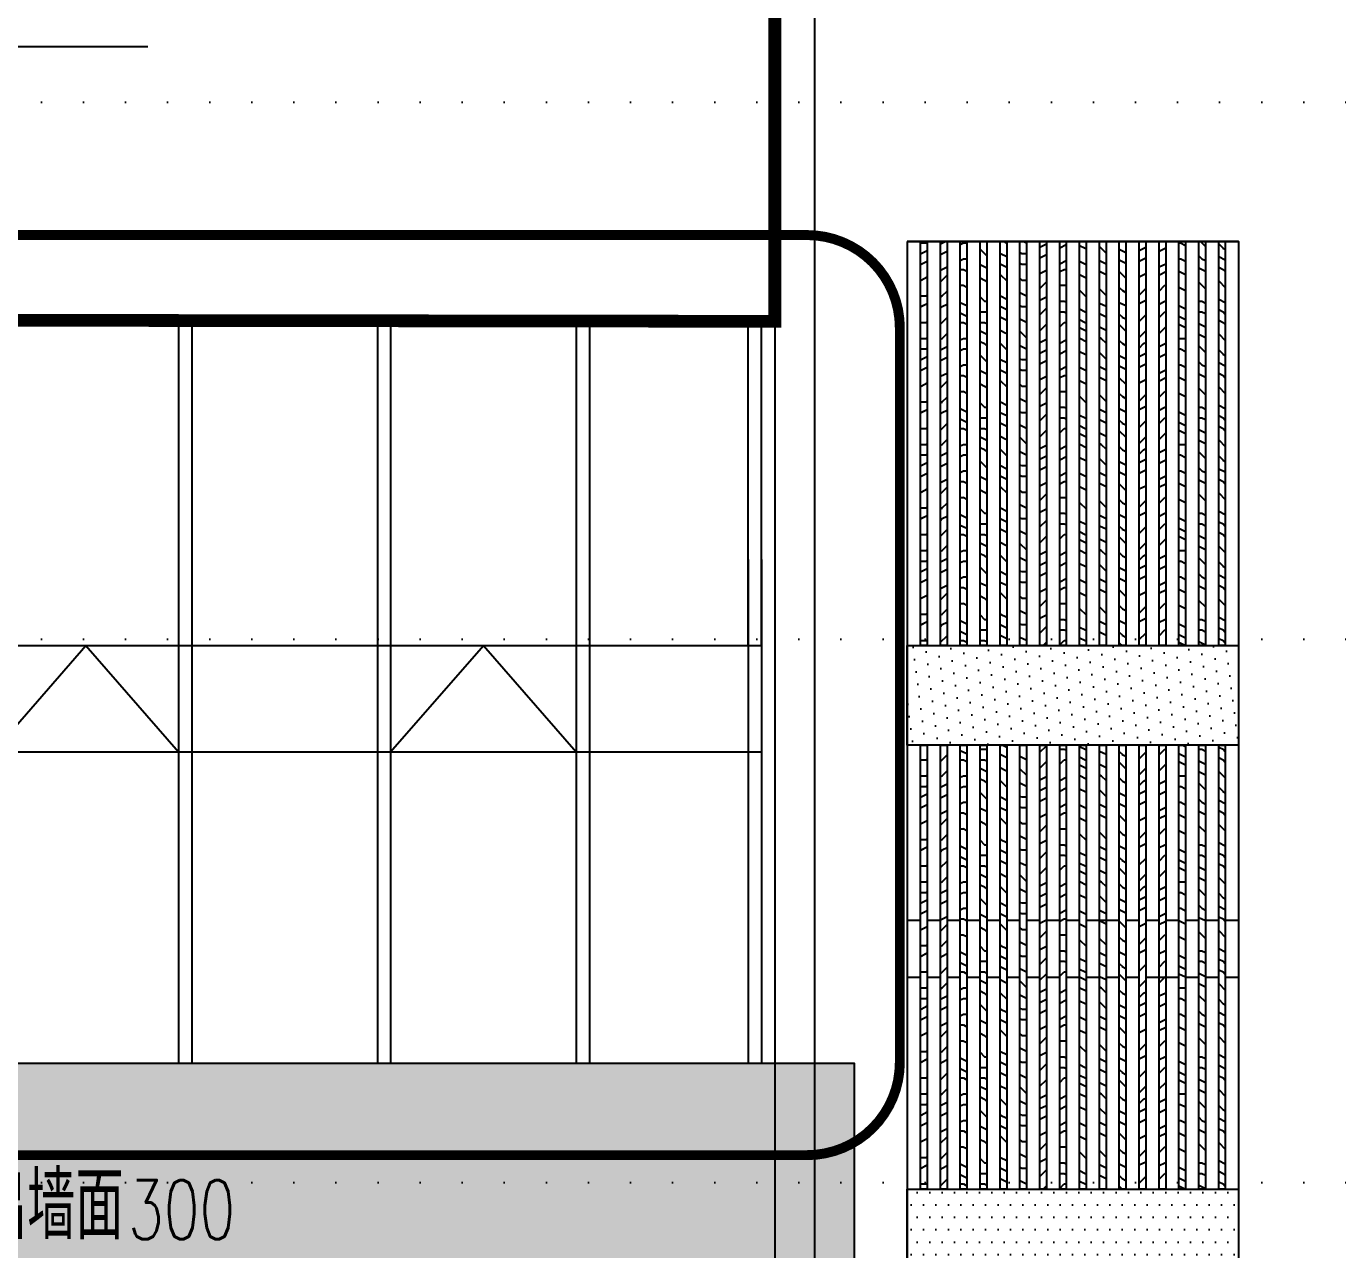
# Model space of a CAD drawing. Header units: millimetres. Extents: x -1048436 to -185795, y -983427 to 400387.
# Drawn here: x -698765 to -688867, y -733501 to -724270 of the extents above; entities that cross this region are included whole.
import ezdxf

# ---------------------------------------------------------------- set-up
doc = ezdxf.new("R2010")
doc.units = ezdxf.units.MM
doc.header["$LTSCALE"] = 500
for name, pattern in [('A-FP_05$0$pln_L5$0$Col_L4$0$PHANTOM', [63.50000000000001, 31.75, -6.35, 6.35, -6.35, 6.35, -6.35]), ('DASH', [0.35, 0.25, -0.1]), ('DOT', [6.35, 0, -6.35])]:
    doc.linetypes.add(name, pattern=pattern)
for name, color, linetype in [('建-填充', 9, 'Continuous'), ('建-文字', 4, 'Continuous'), ('建-窗', 135, 'Continuous'), ('建-符号-引出', 150, 'Continuous'), ('建-符号-箭头', 13, 'Continuous'), ('楼层虚线', 1, 'Continuous')]:
    doc.layers.add(name, color=color, linetype=linetype)
doc.layers.add('建-非打-01', color=6, linetype='Continuous', plot=False)
doc.styles.add('_TCH_DIM', font='SIMPLEX', dxfattribs={"bigfont": 'GBCBIG'})

msp = doc.modelspace()

# ---------------------------------------------------------------- hatches: boundary and pattern name
at = {"layer": '建-填充', "linetype": 'A-FP_05$0$pln_L5$0$Col_L4$0$PHANTOM'}
h = msp.add_hatch(dxfattribs=at)
h.set_pattern_fill('木纹01', color=256, scale=200, angle=4.739598975223304e-09)
h.set_pattern_definition([(4.739587843281919e-09, (28787.28199243295, -142305.0200605905), (799.9999999338228, 800.0000000661774), [40, -760]), (4.739587843281919e-09, (28227.28199242637, -142225.0200606366), (799.9999999338228, 800.0000000661774), [80, -720]), (4.739587843281919e-09, (28747.281992423, -142185.0200605937), (799.9999999338228, 800.0000000661774), [40, -760]), (4.739587843281919e-09, (28267.28199241642, -142105.0200606331), (799.9999999338228, 800.0000000661774), [40, -760]), (4.739587843281919e-09, (28747.2819924131, -142065.0200605935), (799.9999999338228, 800.0000000661774), [40, -760]), (4.739587843281919e-09, (28307.28199240984, -142025.02006063), (799.9999999338228, 800.0000000661774), [40, -760]), (4.739587843281919e-09, (28747.28199240647, -141985.0200605935), (799.9999999338228, 800.0000000661774), [40, -760]), (4.739587843281919e-09, (28307.28199239983, -141905.02006063), (799.9999999338228, 800.0000000661774), [40, -440.0000000000001, 40, -280]), (4.739587843281919e-09, (28307.28199239325, -141825.0200606298), (799.9999999338228, 800.0000000661774), [80, -400, 40, -280]), (4.739587843281919e-09, (28267.2819923833, -141705.0200606333), (799.9999999338228, 800.0000000661774), [40, -120, 40, -320, 40, -240]), (4.739587843281919e-09, (28227.28199237667, -141625.0200606366), (799.9999999338228, 800.0000000661774), [40, -160, 80, -520]), (4.739587843281919e-09, (28747.28199237341, -141585.0200605937), (799.9999999338228, 800.0000000661774), [40, -760]), (4.739587843281919e-09, (28227.28199237009, -141545.0200606368), (799.9999999338228, 800.0000000661774), [40, -200, 40, -520]), (45.00000000473959, (28147.28199243301, -142305.0200606431), (-6.617722192459041e-08, 800.0000000152198), [113.1368, -1018.2340496]), (45.00000000473959, (28827.28199243295, -142305.020060587), (-6.617722192459041e-08, 800.0000000152198), [226.27416, -905.0966895999999]), (45.00000000473959, (28827.28199239989, -141905.0200605867), (-6.617722192459041e-08, 800.0000000152198), [56.568, -1074.8028496]), (45.00000000473959, (28147.2819923932, -141825.0200606433), (-6.617722192459041e-08, 800.0000000152198), [169.7056, -961.6652495999999]), (45.00000000473959, (28827.28199239325, -141825.020060587), (-6.617722192459041e-08, 800.0000000152198), [282.8427199999999, -848.5281295999999]), (45.00000000473959, (28827.2819923833, -141705.0200605872), (-6.617722192459041e-08, 800.0000000152198), [169.7056, -961.6652495999999]), (315.0000000047396, (28667.28199237672, -141625.0200606002), (800.0000000152198, 6.617713665946212e-08), [56.56800000000001, -1074.8028496]), (315.0000000047396, (28387.28199242963, -142265.0200606233), (800.0000000152198, 6.617713665946212e-08), [113.1368, -1018.2340496]), (315.0000000047396, (28427.28199240321, -141945.02006062), (800.0000000152198, 6.617713665946212e-08), [113.1368, -1018.2340496]), (315.0000000047396, (28667.28199241636, -142105.0200606002), (800.0000000152198, 6.617713665946212e-08), [113.1368, -1018.2340496]), (315.0000000047396, (28627.28199238994, -141785.0200606037), (800.0000000152198, 6.617713665946212e-08), [113.1368, -1018.2340496]), (315.0000000047396, (28667.2819923833, -141705.0200606), (800.0000000152198, 6.617713665946212e-08), [169.7056, -961.6652496000002]), (315.0000000047396, (28467.281992423, -142185.0200606168), (800.0000000152198, 6.617713665946212e-08), [169.7056, -961.6652496000002]), (315.0000000047396, (28587.28199241974, -142145.0200606068), (800.0000000152198, 6.617713665946212e-08), [169.7056, -961.6652496000002]), (315.0000000047396, (28467.28199239657, -141865.0200606168), (800.0000000152198, 6.617713665946212e-08), [169.7056, -961.6652496000002]), (315.0000000047396, (28547.28199239325, -141825.02006061), (800.0000000152198, 6.617713665946212e-08), [169.7056, -961.6652496000002]), (26.56505120473959, (28187.28199241974, -142145.0200606401), (800.0000000000754, 3.862288906475442e-07), [89.44271199999997, -1699.411664]), (26.56505120473959, (28787.281992423, -142185.0200605902), (800.0000000000754, 3.862288906475442e-07), [357.7708799999998, -1431.083501599999]), (26.56505120473959, (28787.2819924131, -142065.0200605902), (800.0000000000754, 3.862288906475442e-07), [357.7708799999998, -1431.083501599999]), (26.56505120473959, (28787.28199240647, -141985.0200605905), (800.0000000000754, 3.862288906475442e-07), [357.7711999999999, -535.9999999999998, 178.8879999999999, -716.1951815999998]), (26.56505120473959, (28867.28199239657, -141865.0200605837), (800.0000000000754, 3.862288906475442e-07), [89.44271199999997, -1699.411664]), (26.56505120473959, (28147.28199237341, -141585.0200606433), (800.0000000000754, 3.862288906475442e-07), [89.44271199999997, -1699.411664]), (26.56505120473959, (28787.28199237341, -141585.0200605905), (800.0000000000754, 3.862288906475442e-07), [178.8854399999999, -1609.9689416]), (333.4349488047396, (28587.28199243301, -142305.0200606068), (800.0000000000753, -2.538748162805859e-07), [178.8854399999999, -1609.9689416]), (333.4349488047396, (28307.28199241642, -142105.02006063), (800.0000000000753, -2.538748162805859e-07), [178.8854399999999, -1609.9689416]), (333.4349488047396, (28307.28199242637, -142225.0200606298), (800.0000000000753, -2.538748162805859e-07), [89.44271199999997, -1699.408941599999]), (333.4349488047396, (28347.28199240984, -142025.0200606268), (800.0000000000753, -2.538748162805859e-07), [268.3281599999999, -1520.526221599999]), (333.4349488047396, (28507.28199240984, -142025.0200606133), (800.0000000000753, -2.538748162805859e-07), [178.8854399999999, -1609.9689416]), (333.4349488047396, (28587.28199240653, -141985.0200606068), (800.0000000000753, -2.538748162805859e-07), [178.8854399999999, -1609.9689416]), (333.4349488047396, (28347.28199239983, -141905.0200606266), (800.0000000000753, -2.538748162805859e-07), [89.44271199999997, -1699.408941599999]), (333.4349488047396, (28387.28199239325, -141825.0200606235), (800.0000000000753, -2.538748162805859e-07), [89.44271199999997, -1699.408941599999]), (333.4349488047396, (28707.28199238004, -141665.020060597), (800.0000000000753, -2.538748162805859e-07), [89.44271199999997, -1699.408941599999]), (333.4349488047396, (28667.28199240321, -141945.0200606002), (800.0000000000753, -2.538748162805859e-07), [89.44271199999997, -1699.408941599999]), (333.4349488047396, (28307.2819923833, -141705.02006063), (800.0000000000753, -2.538748162805859e-07), [268.3281599999999, -1520.526221599999]), (333.4349488047396, (28267.28199237667, -141625.0200606333), (800.0000000000753, -2.538748162805859e-07), [178.8854399999999, -1609.9689416]), (333.4349488047396, (28707.28199239657, -141865.020060597), (800.0000000000753, -2.538748162805859e-07), [89.43999999999997, -804.9599999999998, 89.43999999999997, -805.0143815999998]), (333.4349488047396, (28467.2819923833, -141705.0200606168), (800.0000000000753, -2.538748162805859e-07), [178.8854399999999, -1609.9689416]), (333.4349488047396, (28507.28199237667, -141625.0200606135), (800.0000000000753, -2.538748162805859e-07), [178.8854399999999, -1609.9689416]), (333.4349488047396, (28267.28199237015, -141545.0200606333), (800.0000000000753, -2.538748162805859e-07), [178.8854399999999, -1609.9689416]), (333.4349488047396, (28507.28199237009, -141545.0200606133), (800.0000000000753, -2.538748162805859e-07), [178.8854399999999, -1609.9689416])])
h.paths.add_polyline_path([(-689765.3986503386, -725892.9144605331), (-689715.3986503386, -725892.914460529), (-689715.3986500863, -728942.9142834407), (-689765.3986500863, -728942.9142834448)])
h.paths.add_polyline_path([(-689915.3986503386, -725892.9144605454), (-689865.3986503388, -725892.9144605413), (-689865.3986500863, -728942.9142834531), (-689915.3986500863, -728942.9142834573)])
h.paths.add_polyline_path([(-690065.3986503386, -725892.9144605579), (-690015.3986503386, -725892.9144605538), (-690015.3986500863, -728942.9142834655), (-690065.3986500863, -728942.9142834696)])
h.paths.add_polyline_path([(-690215.3986503386, -725892.9144605702), (-690165.3986503386, -725892.9144605661), (-690165.3986500863, -728942.9142834779), (-690215.3986500863, -728942.9142834821)])
h.paths.add_polyline_path([(-690365.3986503386, -725892.9144605827), (-690315.3986503386, -725892.9144605785), (-690315.3986500863, -728942.9142834903), (-690365.3986500863, -728942.9142834943)])
h.paths.add_polyline_path([(-690515.3986503386, -725892.9144605951), (-690465.3986503386, -725892.9144605909), (-690465.3986500863, -728942.9142835028), (-690515.3986500863, -728942.9142835068)])
h.paths.add_polyline_path([(-690665.3986503386, -725892.9144606075), (-690615.3986503386, -725892.9144606034), (-690615.3986500863, -728942.9142835151), (-690665.3986500863, -728942.9142835193)])
h.paths.add_polyline_path([(-690815.3986503386, -725892.9144606199), (-690765.3986503386, -725892.9144606157), (-690765.3986500863, -728942.9142835275), (-690815.3986500863, -728942.9142835316)])
h.paths.add_polyline_path([(-690965.3986503386, -725892.9144606324), (-690915.3986503386, -725892.9144606282), (-690915.3986500863, -728942.91428354), (-690965.3986500863, -728942.914283544)])
h.paths.add_polyline_path([(-691115.3986503386, -725892.9144606447), (-691065.3986503386, -725892.9144606406), (-691065.3986500863, -728942.9142835523), (-691115.3986500863, -728942.9142835564)])
h.paths.add_polyline_path([(-691265.3986503386, -725892.9144606572), (-691215.3986503386, -725892.914460653), (-691215.3986500863, -728942.9142835648), (-691265.3986500863, -728942.914283569)])
h.paths.add_polyline_path([(-691415.3986503388, -725892.9144606696), (-691365.3986503386, -725892.9144606653), (-691365.3986500863, -728942.9142835771), (-691415.3986500864, -728942.9142835813)])
h.paths.add_polyline_path([(-691565.3986503388, -725892.914460682), (-691515.3986503386, -725892.9144606778), (-691515.3986500863, -728942.9142835896), (-691565.3986500863, -728942.9142835938)])
h.paths.add_polyline_path([(-691715.3986503386, -725892.9144606944), (-691665.3986503386, -725892.9144606901), (-691665.3986500863, -728942.9142836019), (-691715.3986500863, -728942.9142836061)])
h.paths.add_polyline_path([(-691865.3986503386, -725892.9144607068), (-691815.3986503386, -725892.9144607026), (-691815.3986500863, -728942.9142836144), (-691865.3986500864, -728942.9142836186)])
h.paths.add_polyline_path([(-692015.3986503388, -725892.9144607192), (-691965.3986503386, -725892.9144607151), (-691965.3986500863, -728942.9142836267), (-692015.3986500863, -728942.914283631)])
h = msp.add_hatch(dxfattribs=at)
h.set_pattern_fill('松散材料', color=256, scale=50, angle=4.739598975223304e-09)
h.set_pattern_definition([(97.24752617515188, (-728815.398652747, -637704.3344698342), (-98.9145437328994, 34.67334946486035), [0, -93.75])])
h.paths.add_polyline_path([(-689615.3986486361, -729692.9142834324), (-689615.3986486981, -728942.9142834324), (-692115.3986500863, -728942.9142836393), (-692115.3986500242, -729692.9142836392)])
h = msp.add_hatch(dxfattribs=at)
h.set_pattern_fill('木纹01', color=256, scale=200, angle=4.739598975223304e-09)
h.set_pattern_definition([(4.739587843281919e-09, (28787.28199277213, -146405.0200605902), (799.9999999338228, 800.0000000661774), [40, -760]), (4.739587843281919e-09, (28227.28199276549, -146325.0200606368), (799.9999999338228, 800.0000000661774), [80, -720]), (4.739587843281919e-09, (28747.28199276217, -146285.0200605935), (799.9999999338228, 800.0000000661774), [40, -760]), (4.739587843281919e-09, (28267.2819927556, -146205.0200606333), (799.9999999338228, 800.0000000661774), [40, -760]), (4.739587843281919e-09, (28747.28199275228, -146165.0200605935), (799.9999999338228, 800.0000000661774), [40, -760]), (4.739587843281919e-09, (28307.28199274896, -146125.02006063), (799.9999999338228, 800.0000000661774), [40, -760]), (4.739587843281919e-09, (28747.28199274564, -146085.0200605937), (799.9999999338228, 800.0000000661774), [40, -760]), (4.739587843281919e-09, (28307.28199273907, -146005.0200606298), (799.9999999338228, 800.0000000661774), [40, -440.0000000000001, 40, -280]), (4.739587843281919e-09, (28307.28199273243, -145925.02006063), (799.9999999338228, 800.0000000661774), [80, -400, 40, -280]), (4.739587843281919e-09, (28267.28199272248, -145805.0200606333), (799.9999999338228, 800.0000000661774), [40, -120, 40, -320, 40, -240]), (4.739587843281919e-09, (28227.28199271584, -145725.0200606368), (799.9999999338228, 800.0000000661774), [40, -160, 80, -520]), (4.739587843281919e-09, (28747.28199271252, -145685.0200605937), (799.9999999338228, 800.0000000661774), [40, -760]), (4.739587843281919e-09, (28227.28199270926, -145645.0200606368), (799.9999999338228, 800.0000000661774), [40, -200, 40, -520]), (45.00000000473959, (28147.28199277213, -146405.0200606433), (-6.617722192459041e-08, 800.0000000152198), [113.1368, -1018.2340496]), (45.00000000473959, (28827.28199277213, -146405.020060587), (-6.617722192459041e-08, 800.0000000152198), [226.27416, -905.0966895999999]), (45.00000000473959, (28827.28199273907, -146005.020060587), (-6.617722192459041e-08, 800.0000000152198), [56.568, -1074.8028496]), (45.00000000473959, (28147.28199273243, -145925.0200606433), (-6.617722192459041e-08, 800.0000000152198), [169.7056, -961.6652495999999]), (45.00000000473959, (28827.28199273243, -145925.020060587), (-6.617722192459041e-08, 800.0000000152198), [282.8427199999999, -848.5281295999999]), (45.00000000473959, (28827.28199272248, -145805.020060587), (-6.617722192459041e-08, 800.0000000152198), [169.7056, -961.6652495999999]), (315.0000000047396, (28667.2819927159, -145725.0200606), (800.0000000152198, 6.617713665946212e-08), [56.56800000000001, -1074.8028496]), (315.0000000047396, (28387.28199276881, -146365.0200606233), (800.0000000152198, 6.617713665946212e-08), [113.1368, -1018.2340496]), (315.0000000047396, (28427.28199274233, -146045.02006062), (800.0000000152198, 6.617713665946212e-08), [113.1368, -1018.2340496]), (315.0000000047396, (28667.2819927556, -146205.0200606002), (800.0000000152198, 6.617713665946212e-08), [113.1368, -1018.2340496]), (315.0000000047396, (28627.28199272911, -145885.0200606035), (800.0000000152198, 6.617713665946212e-08), [113.1368, -1018.2340496]), (315.0000000047396, (28667.28199272254, -145805.0200606002), (800.0000000152198, 6.617713665946212e-08), [169.7056, -961.6652496000002]), (315.0000000047396, (28467.28199276217, -146285.020060617), (800.0000000152198, 6.617713665946212e-08), [169.7056, -961.6652496000002]), (315.0000000047396, (28587.28199275892, -146245.0200606068), (800.0000000152198, 6.617713665946212e-08), [169.7056, -961.6652496000002]), (315.0000000047396, (28467.28199273569, -145965.020060617), (800.0000000152198, 6.617713665946212e-08), [169.7056, -961.6652496000002]), (315.0000000047396, (28547.28199273243, -145925.02006061), (800.0000000152198, 6.617713665946212e-08), [169.7056, -961.6652496000002]), (26.56505120473959, (28187.28199275886, -146245.0200606401), (800.0000000000754, 3.862288906475442e-07), [89.44271199999997, -1699.411664]), (26.56505120473959, (28787.28199276217, -146285.0200605905), (800.0000000000754, 3.862288906475442e-07), [357.7708799999998, -1431.083501599999]), (26.56505120473959, (28787.28199275228, -146165.0200605902), (800.0000000000754, 3.862288906475442e-07), [357.7708799999998, -1431.083501599999]), (26.56505120473959, (28787.28199274564, -146085.0200605902), (800.0000000000754, 3.862288906475442e-07), [357.7711999999999, -535.9999999999998, 178.8879999999999, -716.1951815999998]), (26.56505120473959, (28867.28199273569, -145965.0200605835), (800.0000000000754, 3.862288906475442e-07), [89.44271199999997, -1699.411664]), (26.56505120473959, (28147.28199271252, -145685.0200606431), (800.0000000000754, 3.862288906475442e-07), [89.44271199999997, -1699.411664]), (26.56505120473959, (28787.28199271252, -145685.0200605902), (800.0000000000754, 3.862288906475442e-07), [178.8854399999999, -1609.9689416]), (333.4349488047396, (28587.28199277213, -146405.020060607), (800.0000000000753, -2.538748162805859e-07), [178.8854399999999, -1609.9689416]), (333.4349488047396, (28307.2819927556, -146205.02006063), (800.0000000000753, -2.538748162805859e-07), [178.8854399999999, -1609.9689416]), (333.4349488047396, (28307.28199276549, -146325.02006063), (800.0000000000753, -2.538748162805859e-07), [89.44271199999997, -1699.408941599999]), (333.4349488047396, (28347.28199274896, -146125.0200606268), (800.0000000000753, -2.538748162805859e-07), [268.3281599999999, -1520.526221599999]), (333.4349488047396, (28507.28199274896, -146125.0200606135), (800.0000000000753, -2.538748162805859e-07), [178.8854399999999, -1609.9689416]), (333.4349488047396, (28587.2819927457, -146085.020060607), (800.0000000000753, -2.538748162805859e-07), [178.8854399999999, -1609.9689416]), (333.4349488047396, (28347.28199273907, -146005.0200606268), (800.0000000000753, -2.538748162805859e-07), [89.44271199999997, -1699.408941599999]), (333.4349488047396, (28387.28199273243, -145925.0200606233), (800.0000000000753, -2.538748162805859e-07), [89.44271199999997, -1699.408941599999]), (333.4349488047396, (28707.28199271922, -145765.0200605968), (800.0000000000753, -2.538748162805859e-07), [89.44271199999997, -1699.408941599999]), (333.4349488047396, (28667.28199274233, -146045.0200606), (800.0000000000753, -2.538748162805859e-07), [89.44271199999997, -1699.408941599999]), (333.4349488047396, (28307.28199272248, -145805.0200606303), (800.0000000000753, -2.538748162805859e-07), [268.3281599999999, -1520.526221599999]), (333.4349488047396, (28267.28199271584, -145725.0200606335), (800.0000000000753, -2.538748162805859e-07), [178.8854399999999, -1609.9689416]), (333.4349488047396, (28707.28199273569, -145965.020060597), (800.0000000000753, -2.538748162805859e-07), [89.43999999999997, -804.9599999999998, 89.43999999999997, -805.0143815999998]), (333.4349488047396, (28467.28199272254, -145805.0200606168), (800.0000000000753, -2.538748162805859e-07), [178.8854399999999, -1609.9689416]), (333.4349488047396, (28507.28199271584, -145725.0200606135), (800.0000000000753, -2.538748162805859e-07), [178.8854399999999, -1609.9689416]), (333.4349488047396, (28267.28199270926, -145645.0200606331), (800.0000000000753, -2.538748162805859e-07), [178.8854399999999, -1609.9689416]), (333.4349488047396, (28507.28199270926, -145645.0200606133), (800.0000000000753, -2.538748162805859e-07), [178.8854399999999, -1609.9689416])])
h.paths.add_polyline_path([(-689765.3986500242, -729692.9142834448), (-689715.3986500243, -729692.9142834407), (-689715.3986497471, -733042.9142834407), (-689765.3986497471, -733042.9142834448)])
h.paths.add_polyline_path([(-689915.3986500242, -729692.9142834572), (-689865.3986500243, -729692.914283453), (-689865.3986497471, -733042.914283453), (-689915.3986497471, -733042.9142834573)])
h.paths.add_polyline_path([(-690065.3986500242, -729692.9142834697), (-690015.3986500242, -729692.9142834654), (-690015.3986497471, -733042.9142834654), (-690065.398649747, -733042.9142834696)])
h.paths.add_polyline_path([(-690215.3986500242, -729692.914283482), (-690165.3986500242, -729692.9142834778), (-690165.3986497471, -733042.9142834779), (-690215.3986497471, -733042.9142834821)])
h.paths.add_polyline_path([(-690365.3986500242, -729692.9142834945), (-690315.3986500243, -729692.9142834902), (-690315.3986497471, -733042.9142834903), (-690365.3986497471, -733042.9142834943)])
h.paths.add_polyline_path([(-690515.3986500242, -729692.9142835069), (-690465.3986500243, -729692.9142835026), (-690465.3986497471, -733042.9142835028), (-690515.398649747, -733042.9142835068)])
h.paths.add_polyline_path([(-690665.3986500242, -729692.9142835193), (-690615.3986500242, -729692.9142835152), (-690615.3986497471, -733042.9142835151), (-690665.398649747, -733042.9142835193)])
h.paths.add_polyline_path([(-690815.3986500241, -729692.9142835316), (-690765.3986500242, -729692.9142835275), (-690765.3986497471, -733042.9142835276), (-690815.398649747, -733042.9142835316)])
h.paths.add_polyline_path([(-690965.3986500242, -729692.914283544), (-690915.3986500243, -729692.91428354), (-690915.3986497471, -733042.91428354), (-690965.398649747, -733042.914283544)])
h.paths.add_polyline_path([(-691115.3986500242, -729692.9142835564), (-691065.3986500242, -729692.9142835524), (-691065.3986497471, -733042.9142835523), (-691115.398649747, -733042.9142835564)])
h.paths.add_polyline_path([(-691265.3986500242, -729692.9142835689), (-691215.3986500242, -729692.9142835648), (-691215.398649747, -733042.9142835648), (-691265.398649747, -733042.9142835689)])
h.paths.add_polyline_path([(-691415.3986500243, -729692.9142835813), (-691365.3986500242, -729692.9142835771), (-691365.3986497471, -733042.9142835771), (-691415.3986497473, -733042.9142835812)])
h.paths.add_polyline_path([(-691565.3986500243, -729692.9142835937), (-691515.3986500242, -729692.9142835896), (-691515.3986497471, -733042.9142835896), (-691565.3986497473, -733042.9142835938)])
h.paths.add_polyline_path([(-691715.3986500243, -729692.9142836061), (-691665.3986500242, -729692.9142836019), (-691665.398649747, -733042.9142836019), (-691715.3986497473, -733042.914283606)])
h.paths.add_polyline_path([(-691865.3986500243, -729692.9142836184), (-691815.3986500242, -729692.9142836144), (-691815.3986497471, -733042.9142836145), (-691865.3986497473, -733042.9142836184)])
h.paths.add_polyline_path([(-692015.3986500243, -729692.9142836309), (-691965.3986500242, -729692.9142836268), (-691965.3986497471, -733042.9142836267), (-692015.3986497471, -733042.9142836309)])
h = msp.add_hatch(dxfattribs=at)
h.set_pattern_fill('木纹01', color=256, scale=200, angle=-97.24752618074096)
h.set_pattern_definition([(359.9999999896713, (-728175.398652747, -637704.3344699497), (800.0000001442161, 799.999999855784), [40, -760]), (359.9999999896713, (-728735.3986527326, -637624.3344698487), (800.0000001442161, 799.999999855784), [80, -720]), (359.9999999896713, (-728215.3986527255, -637584.3344699424), (800.0000001442161, 799.999999855784), [40, -760]), (359.9999999896713, (-728695.398652711, -637504.3344698559), (800.0000001442161, 799.999999855784), [40, -760]), (359.9999999896713, (-728215.3986527039, -637464.3344699424), (800.0000001442161, 799.999999855784), [40, -760]), (359.9999999896713, (-728655.3986526967, -637424.3344698631), (800.0000001442161, 799.999999855784), [40, -760]), (359.9999999896713, (-728215.3986526894, -637384.3344699424), (800.0000001442161, 799.999999855784), [40, -760]), (359.9999999896713, (-728655.3986526751, -637304.3344698631), (800.0000001442161, 799.999999855784), [40, -440.0000000000001, 40, -280]), (359.9999999896713, (-728655.3986526605, -637224.3344698631), (800.0000001442161, 799.999999855784), [80, -400, 40, -280]), (359.9999999896713, (-728695.398652639, -637104.3344698559), (800.0000001442161, 799.999999855784), [40, -120, 40, -320, 40, -240]), (359.9999999896713, (-728735.3986526245, -637024.3344698487), (800.0000001442161, 799.999999855784), [40, -160, 80, -520]), (359.9999999896713, (-728215.3986526174, -636984.3344699424), (800.0000001442161, 799.999999855784), [40, -760]), (359.9999999896713, (-728735.3986526101, -636944.3344698487), (800.0000001442161, 799.999999855784), [40, -200, 40, -520]), (44.99999998967129, (-728815.398652747, -637704.3344698342), (1.442161021714128e-07, 800.0000000152199), [113.1368, -1018.2340496]), (44.99999998967129, (-728135.398652747, -637704.3344699569), (1.442161021714128e-07, 800.0000000152199), [226.27416, -905.0966896]), (44.99999998967129, (-728135.398652675, -637304.3344699568), (1.442161021714128e-07, 800.0000000152199), [56.568, -1074.8028496]), (44.99999998967129, (-728815.3986526607, -637224.3344698342), (1.442161021714128e-07, 800.0000000152199), [169.7056, -961.6652496]), (44.99999998967129, (-728135.3986526607, -637224.3344699568), (1.442161021714128e-07, 800.0000000152199), [282.84272, -848.5281296]), (44.99999998967129, (-728135.398652639, -637104.3344699568), (1.442161021714128e-07, 800.0000000152199), [169.7056, -961.6652496]), (314.9999999896713, (-728295.3986526246, -637024.3344699279), (800.0000000152199, -1.442161874365411e-07), [56.568, -1074.8028496]), (314.9999999896713, (-728575.3986527399, -637664.3344698774), (800.0000000152199, -1.442161874365411e-07), [113.1368, -1018.2340496]), (314.9999999896713, (-728535.3986526822, -637344.3344698846), (800.0000000152199, -1.442161874365411e-07), [113.1368, -1018.2340496]), (314.9999999896713, (-728295.3986527111, -637504.3344699279), (800.0000000152199, -1.442161874365411e-07), [113.1368, -1018.2340496]), (314.9999999896713, (-728335.3986526534, -637184.3344699207), (800.0000000152199, -1.442161874365411e-07), [113.1368, -1018.2340496]), (314.9999999896713, (-728295.398652639, -637104.3344699279), (800.0000000152199, -1.442161874365411e-07), [169.7056, -961.6652495999999]), (314.9999999896713, (-728495.3986527255, -637584.3344698919), (800.0000000152199, -1.442161874365411e-07), [169.7056, -961.6652495999999]), (314.9999999896713, (-728375.3986527182, -637544.3344699135), (800.0000000152199, -1.442161874365411e-07), [169.7056, -961.6652495999999]), (314.9999999896713, (-728495.3986526678, -637264.3344698919), (800.0000000152199, -1.442161874365411e-07), [169.7056, -961.6652495999999]), (314.9999999896713, (-728415.3986526607, -637224.3344699063), (800.0000000152199, -1.442161874365411e-07), [169.7056, -961.6652495999999]), (26.56505118967129, (-728775.3986527183, -637544.3344698416), (800.0000000000753, 1.75835566551541e-07), [89.442712, -1699.411664]), (26.56505118967129, (-728175.3986527254, -637584.3344699496), (800.0000000000753, 1.75835566551541e-07), [357.7708799999999, -1431.0835016]), (26.56505118967129, (-728175.3986527039, -637464.3344699496), (800.0000000000753, 1.75835566551541e-07), [357.7708799999999, -1431.0835016]), (26.56505118967129, (-728175.3986526894, -637384.3344699496), (800.0000000000753, 1.75835566551541e-07), [357.7712, -536, 178.888, -716.1951816000001]), (26.56505118967129, (-728095.3986526679, -637264.334469964), (800.0000000000753, 1.75835566551541e-07), [89.442712, -1699.411664]), (26.56505118967129, (-728815.3986526174, -636984.3344698342), (800.0000000000753, 1.75835566551541e-07), [89.442712, -1699.411664]), (26.56505118967129, (-728175.3986526174, -636984.3344699495), (800.0000000000753, 1.75835566551541e-07), [178.88544, -1609.9689416]), (333.4349487896713, (-728375.3986527472, -637704.3344699136), (800.0000000000751, -4.642681119548797e-07), [178.88544, -1609.9689416]), (333.4349487896713, (-728655.3986527111, -637504.3344698631), (800.0000000000751, -4.642681119548797e-07), [178.88544, -1609.9689416]), (333.4349487896713, (-728655.3986527327, -637624.3344698631), (800.0000000000751, -4.642681119548797e-07), [89.442712, -1699.4089416]), (333.4349487896713, (-728615.3986526966, -637424.3344698703), (800.0000000000751, -4.642681119548797e-07), [268.32816, -1520.5262216]), (333.4349487896713, (-728455.3986526966, -637424.3344698991), (800.0000000000751, -4.642681119548797e-07), [178.88544, -1609.9689416]), (333.4349487896713, (-728375.3986526894, -637384.3344699135), (800.0000000000751, -4.642681119548797e-07), [178.88544, -1609.9689416]), (333.4349487896713, (-728615.398652675, -637304.3344698703), (800.0000000000751, -4.642681119548797e-07), [89.442712, -1699.4089416]), (333.4349487896713, (-728575.3986526607, -637224.3344698775), (800.0000000000751, -4.642681119548797e-07), [89.442712, -1699.4089416]), (333.4349487896713, (-728255.3986526318, -637064.3344699352), (800.0000000000751, -4.642681119548797e-07), [89.442712, -1699.4089416]), (333.4349487896713, (-728295.3986526822, -637344.3344699279), (800.0000000000751, -4.642681119548797e-07), [89.442712, -1699.4089416]), (333.4349487896713, (-728655.3986526389, -637104.334469863), (800.0000000000751, -4.642681119548797e-07), [268.32816, -1520.5262216]), (333.4349487896713, (-728695.3986526246, -637024.3344698559), (800.0000000000751, -4.642681119548797e-07), [178.88544, -1609.9689416]), (333.4349487896713, (-728255.3986526678, -637264.3344699352), (800.0000000000751, -4.642681119548797e-07), [89.44, -804.96, 89.44, -805.0143816]), (333.4349487896713, (-728495.398652639, -637104.334469892), (800.0000000000751, -4.642681119548797e-07), [178.88544, -1609.9689416]), (333.4349487896713, (-728455.3986526246, -637024.3344698992), (800.0000000000751, -4.642681119548797e-07), [178.88544, -1609.9689416]), (333.4349487896713, (-728695.3986526101, -636944.3344698558), (800.0000000000751, -4.642681119548797e-07), [178.88544, -1609.9689416]), (333.4349487896713, (-728455.3986526101, -636944.3344698991), (800.0000000000751, -4.642681119548797e-07), [178.88544, -1609.9689416])])
h.paths.add_polyline_path([(-705115.3986402936, -732092.9142835329), (-692515.3986445866, -732092.9142833978), (-692515.3986445264, -741492.914283398), (-705115.3986402333, -741492.914283533)])
h.paths.add_polyline_path([(-698515.3986804788, -738192.9142835505), (-696715.3986804788, -738192.9142835387), (-696715.398680467, -739992.914283539), (-698515.3986804673, -739992.9142835507)], flags=16)
h.paths.add_polyline_path([(-704515.3986384463, -738192.9142835279), (-699115.838425587, -738192.9142834627), (-699115.8384255677, -741192.9142834636), (-704515.398638427, -741192.9142835289)], flags=16)
h.paths.add_polyline_path([(-695015.3986402552, -738192.9142832527), (-693215.3986402552, -738192.914283241), (-693215.3986402435, -739992.9142832413), (-695015.3986402437, -739992.9142832529)], flags=16)
h.paths.add_polyline_path([(-699115.398609695, -734092.9142836002), (-700915.398609695, -734092.9142838864), (-700915.3986094088, -735892.9142838867), (-699115.3986094086, -735892.9142836003)], flags=16)
h.paths.add_polyline_path([(-702715.3986499186, -734092.9142838983), (-704515.3986499188, -734092.9142841848), (-704515.3986496325, -735892.9142841849), (-702715.3986496322, -735892.9142838987)], flags=16)
h.paths.add_polyline_path([(-693115.3986517275, -734092.9142825841), (-698514.9588645869, -734092.914283413), (-698514.9588641094, -737092.9142834139), (-693115.3986512502, -737092.914282585)], flags=16)
h = msp.add_hatch(dxfattribs=at)
h.set_pattern_fill('松散材料', color=256, scale=50, angle=4.739598975223304e-09)
h.set_pattern_definition([(4.739587843281919e-09, (28147.2819931113, -150505.0200606431), (46.87499999224485, 93.75000000387759), [0, -93.75])])
h.paths.add_polyline_path([(-689615.3986483589, -733042.9142834324), (-692115.398649747, -733042.9142836392), (-692115.3986496851, -733792.9142836392), (-689615.398648297, -733792.9142834324)])
h.paths.add_polyline_path([(-689615.3986480198, -737142.9142834324), (-692115.3986494079, -737142.9142836393), (-692115.3986493459, -737892.9142836392), (-689615.3986479577, -737892.9142834323)])

# ---------------------------------------------------------------- linework, layer by layer
for p, q in [((-693115.39864035, -723492.9142834482), (-693115.3986402337, -741492.9142834552)), ((-692115.3986503386, -725892.9144607275), (-692115.398649044, -741542.9142836392)), ((-689615.3986489505, -725892.9144605206), (-689615.3986476557, -741542.9142834324)), ((-692115.398649915, -731012.9142836393), (-692015.3986499151, -731012.9142836309)), ((-691965.3986499151, -731012.9142836268), (-691865.3986499151, -731012.9142836186)), ((-691815.3986499151, -731012.9142836144), (-691715.3986499151, -731012.9142836061)), ((-691676.9292900965, -731012.9142836028), (-691565.3986499151, -731012.9142835938)), ((-691515.3986499151, -731012.9142835895), (-691415.3986499151, -731012.9142835813)), ((-691365.3986499151, -731012.9142835771), (-691265.398649915, -731012.9142835689)), ((-691215.3986499151, -731012.9142835647), (-691115.398649915, -731012.9142835565)), ((-691065.398649915, -731012.9142835523), (-690965.398649915, -731012.914283544)), ((-690915.3986499151, -731012.91428354), (-690815.398649915, -731012.9142835317)), ((-690765.3986499151, -731012.9142835275), (-690515.398649915, -731012.9142835068)), ((-690465.3986499151, -731012.9142835027), (-690365.3986499151, -731012.9142834943)), ((-690315.3986499151, -731012.9142834903), (-690215.3986499151, -731012.914283482)), ((-690165.3986499151, -731012.9142834778), (-690065.398649915, -731012.9142834696)), ((-690015.3986499151, -731012.9142834655), (-689915.398649915, -731012.9142834572)), ((-689865.3986499151, -731012.9142834531), (-689765.3986499151, -731012.9142834448)), ((-689715.3986499151, -731012.9142834407), (-689615.3986485268, -731012.9142834323)), ((-692115.3986498795, -731442.914283639), (-692015.3986498795, -731442.9142836309)), ((-691965.3986498795, -731442.9142836268), (-691865.3986498795, -731442.9142836183)), ((-691815.3986498795, -731442.9142836144), (-691715.3986498796, -731442.9142836061)), ((-691665.3986498795, -731442.9142836019), (-691565.3986498795, -731442.9142835937)), ((-691515.3986498795, -731442.9142835896), (-691415.3986498795, -731442.9142835813)), ((-691365.3986498795, -731442.9142835771), (-691265.3986498795, -731442.9142835689)), ((-691215.3986498795, -731442.9142835648), (-691115.3986498795, -731442.9142835564)), ((-691065.3986498795, -731442.9142835523), (-690965.3986498795, -731442.914283544)), ((-690915.3986498795, -731442.91428354), (-690815.3986498795, -731442.9142835316)), ((-690765.3986498795, -731442.9142835275), (-690665.3986498795, -731442.9142835193)), ((-690615.3986498795, -731442.9142835152), (-690515.3986498795, -731442.9142835068)), ((-690465.3986498795, -731442.9142835027), (-690365.3986498795, -731442.9142834945)), ((-690315.3986498795, -731442.9142834903), (-690065.3986498795, -731442.9142834697)), ((-690016.9292917212, -731442.9142834655), (-689915.3986498795, -731442.9142834572)), ((-689865.3986498795, -731442.914283453), (-689765.3986498795, -731442.9142834448)), ((-689715.3986498795, -731442.9142834406), (-689615.3986484914, -731442.9142834324)), ((-735512.6805042608, -732092.9142837307), (-694297.8251509347, -732092.9142834634))]:
    msp.add_line(p, q)
at = {"const_width": 100}
msp.add_lwpolyline([(-755312.6805039402, -741492.9142838572), (-755312.68050403, -727592.9142838639), (-739012.6805042014, -727592.9142837591), (-739012.6805042601, -718592.9142837528), (-735512.6805043491, -718592.9142837268), (-735512.680504285, -730892.9142837314), (-705115.3986403171, -730892.9142835335), (-705115.3986403302, -726492.9142835326), (-693115.3986403306, -726492.914283455), (-693115.39864035, -723492.9142834482), (-681765.3986441738, -723492.9142833749), (-681765.3986441466, -727692.9142833818), (-674412.6444586697, -727692.9142833342), (-674412.6444585801, -741592.9142833345)], dxfattribs=at)
for points in [[(-692115.3986503386, -725892.9144607276), (-689615.3986489505, -725892.9144605206), (-689615.3986489505, -725892.9144605206), (-692115.3986503386, -725892.9144607275)], [(-692015.3986503388, -725892.9144607192), (-691965.3986503386, -725892.9144607151), (-691965.3986500863, -728942.9142836267), (-692015.3986500863, -728942.914283631)], [(-691865.3986503386, -725892.9144607068), (-691815.3986503386, -725892.9144607026), (-691815.3986500863, -728942.9142836144), (-691865.3986500864, -728942.9142836186)], [(-691715.3986503386, -725892.9144606944), (-691665.3986503386, -725892.9144606901), (-691665.3986500863, -728942.9142836019), (-691715.3986500863, -728942.9142836061)], [(-691565.3986503388, -725892.914460682), (-691515.3986503386, -725892.9144606778), (-691515.3986500863, -728942.9142835896), (-691565.3986500863, -728942.9142835938)], [(-691415.3986503388, -725892.9144606696), (-691365.3986503386, -725892.9144606653), (-691365.3986500863, -728942.9142835771), (-691415.3986500864, -728942.9142835813)], [(-691265.3986503386, -725892.9144606572), (-691215.3986503386, -725892.914460653), (-691215.3986500863, -728942.9142835648), (-691265.3986500863, -728942.914283569)], [(-691115.3986503386, -725892.9144606447), (-691065.3986503386, -725892.9144606406), (-691065.3986500863, -728942.9142835523), (-691115.3986500863, -728942.9142835564)], [(-690965.3986503386, -725892.9144606324), (-690915.3986503386, -725892.9144606282), (-690915.3986500863, -728942.91428354), (-690965.3986500863, -728942.914283544)], [(-690815.3986503386, -725892.9144606199), (-690765.3986503386, -725892.9144606157), (-690765.3986500863, -728942.9142835275), (-690815.3986500863, -728942.9142835316)], [(-690665.3986503386, -725892.9144606075), (-690615.3986503386, -725892.9144606034), (-690615.3986500863, -728942.9142835151), (-690665.3986500863, -728942.9142835193)], [(-690515.3986503386, -725892.9144605951), (-690465.3986503386, -725892.9144605909), (-690465.3986500863, -728942.9142835028), (-690515.3986500863, -728942.9142835068)], [(-690365.3986503386, -725892.9144605827), (-690315.3986503386, -725892.9144605785), (-690315.3986500863, -728942.9142834903), (-690365.3986500863, -728942.9142834943)], [(-690215.3986503386, -725892.9144605702), (-690165.3986503386, -725892.9144605661), (-690165.3986500863, -728942.9142834779), (-690215.3986500863, -728942.9142834821)], [(-690065.3986503386, -725892.9144605579), (-690015.3986503386, -725892.9144605538), (-690015.3986500863, -728942.9142834655), (-690065.3986500863, -728942.9142834696)], [(-689915.3986503386, -725892.9144605454), (-689865.3986503388, -725892.9144605413), (-689865.3986500863, -728942.9142834531), (-689915.3986500863, -728942.9142834573)], [(-689765.3986503386, -725892.9144605331), (-689715.3986503386, -725892.914460529), (-689715.3986500863, -728942.9142834407), (-689765.3986500863, -728942.9142834448)], [(-692115.3986500863, -728942.9142836393), (-689615.3986486981, -728942.9142834324), (-689615.3986486361, -729692.9142834324), (-692115.3986500242, -729692.9142836392)], [(-692015.3986500243, -729692.9142836309), (-691965.3986500242, -729692.9142836268), (-691965.3986497471, -733042.9142836267), (-692015.3986497471, -733042.9142836309)], [(-691865.3986500243, -729692.9142836184), (-691815.3986500242, -729692.9142836144), (-691815.3986497471, -733042.9142836145), (-691865.3986497473, -733042.9142836184)], [(-691715.3986500243, -729692.9142836061), (-691665.3986500242, -729692.9142836019), (-691665.398649747, -733042.9142836019), (-691715.3986497473, -733042.914283606)], [(-691565.3986500243, -729692.9142835937), (-691515.3986500242, -729692.9142835896), (-691515.3986497471, -733042.9142835896), (-691565.3986497473, -733042.9142835938)], [(-691415.3986500243, -729692.9142835813), (-691365.3986500242, -729692.9142835771), (-691365.3986497471, -733042.9142835771), (-691415.3986497473, -733042.9142835812)], [(-691265.3986500242, -729692.9142835689), (-691215.3986500242, -729692.9142835648), (-691215.398649747, -733042.9142835648), (-691265.398649747, -733042.9142835689)], [(-691115.3986500242, -729692.9142835564), (-691065.3986500242, -729692.9142835524), (-691065.3986497471, -733042.9142835523), (-691115.398649747, -733042.9142835564)], [(-690965.3986500242, -729692.914283544), (-690915.3986500243, -729692.91428354), (-690915.3986497471, -733042.91428354), (-690965.398649747, -733042.914283544)], [(-690815.3986500241, -729692.9142835316), (-690765.3986500242, -729692.9142835275), (-690765.3986497471, -733042.9142835276), (-690815.398649747, -733042.9142835316)], [(-690665.3986500242, -729692.9142835193), (-690615.3986500242, -729692.9142835152), (-690615.3986497471, -733042.9142835151), (-690665.398649747, -733042.9142835193)], [(-690515.3986500242, -729692.9142835069), (-690465.3986500243, -729692.9142835026), (-690465.3986497471, -733042.9142835028), (-690515.398649747, -733042.9142835068)], [(-690365.3986500242, -729692.9142834945), (-690315.3986500243, -729692.9142834902), (-690315.3986497471, -733042.9142834903), (-690365.3986497471, -733042.9142834943)], [(-690215.3986500242, -729692.914283482), (-690165.3986500242, -729692.9142834778), (-690165.3986497471, -733042.9142834779), (-690215.3986497471, -733042.9142834821)], [(-690065.3986500242, -729692.9142834697), (-690015.3986500242, -729692.9142834654), (-690015.3986497471, -733042.9142834654), (-690065.398649747, -733042.9142834696)], [(-689915.3986500242, -729692.9142834572), (-689865.3986500243, -729692.914283453), (-689865.3986497471, -733042.914283453), (-689915.3986497471, -733042.9142834573)], [(-689765.3986500242, -729692.9142834448), (-689715.3986500243, -729692.9142834407), (-689715.3986497471, -733042.9142834407), (-689765.3986497471, -733042.9142834448)], [(-705115.3986402936, -732092.9142835329), (-692515.3986445866, -732092.9142833978), (-692515.3986445264, -741492.914283398), (-705115.3986402333, -741492.914283533)], [(-692115.398649747, -733042.9142836392), (-689615.3986483589, -733042.9142834324), (-689615.398648297, -733792.9142834324), (-692115.3986496851, -733792.9142836392)]]:
    msp.add_lwpolyline(points, close=True)
at = {"layer": '建-窗', "linetype": 'Continuous'}
for p, q in [((-705115.39864033, -726492.9142835326), (-693215.3986403302, -726492.9142834557)), ((-697615.3986403297, -726492.914283484), (-697615.3986402933, -732092.9142834846)), ((-697515.3986403297, -726492.9142834833), (-697515.3986402932, -732092.9142834839)), ((-696115.3986403296, -726492.9142834744), (-696115.3986402932, -732092.914283475)), ((-696015.3986403296, -726492.9142834737), (-696015.3986402932, -732092.9142834743)), ((-694615.3986403296, -726492.9142834652), (-694615.398640293, -732092.9142834657)), ((-694515.3986403296, -726492.9142834645), (-694515.398640293, -732092.9142834651)), ((-693315.3986403143, -728942.9142834565), (-693315.3986403302, -726492.9142834563)), ((-693215.3986403143, -728942.9142834559), (-693215.3986403302, -726492.9142834557)), ((-693315.3986403187, -728292.9142834562), (-693315.3986402934, -732092.9142834271)), ((-693215.3986403185, -728292.9142834555), (-693215.3986402934, -732092.9142834262)), ((-705115.3986403142, -728942.9142835326), (-693215.3986403145, -728942.9142834558)), ((-705115.3986403091, -729742.9142835326), (-693215.3986403093, -729742.9142834558))]:
    msp.add_line(p, q, dxfattribs=at)
for points in [[(-699015.3986403089, -729742.9142834842), (-698315.3986403139, -728942.9142834842), (-697615.3986403088, -729742.9142834753)], [(-696015.3986403088, -729742.9142835035), (-695315.3986403138, -728942.9142835035), (-694615.3986403086, -729742.9142834946)]]:
    msp.add_lwpolyline(points, dxfattribs=at)
at = {"layer": '建-符号-引出'}
msp.add_line((-700716.4716373171, -724423.8573566655), (-697847.2542040433, -724423.8573566655), dxfattribs=at)
at = {"layer": '建-符号-箭头', "linetype": 'DASH', "ltscale": 2, "const_width": 75}
msp.add_lwpolyline([(-705976.348270408, -726545.2813618154, -0.414213562373095), (-705276.348270408, -725845.2813618154), (-692871.9862077712, -725845.2813618154, -0.414213562373095), (-692171.9862077712, -726545.2813618154), (-692171.9862077712, -732086.849249958, -0.414213562373095), (-692871.9862077712, -732786.849249958), (-705276.348270408, -732786.849249958, -0.3857430684042012), (-705976.348270408, -731986.849249958)], format="xyb", close=True, dxfattribs=at)
at = {"layer": '建-非打-01'}
for p, q in [((-692815.3986446523, -722005.3674218631), (-692815.3986445167, -743021.658129518)), ((-692815.3986446522, -722005.3674218634), (-692815.3986445167, -743021.6581295182))]:
    msp.add_line(p, q, dxfattribs=at)
at = {"layer": '楼层虚线', "linetype": 'DOT', "ltscale": 0.1}
for p, q in [((-706908.4191609928, -724842.9142835438), (-669551.6091529262, -724842.914283303)), ((-706908.419160967, -728892.9142835445), (-669551.6091528999, -728892.914283303)), ((-706908.4191609405, -732992.9142835445), (-669551.6091528734, -732992.914283303))]:
    msp.add_line(p, q, dxfattribs=at)

# ---------------------------------------------------------------- texts
at = {"layer": '建-文字', "style": '_TCH_DIM'}
msp.add_text('遮阳窗套突出墙面', height=506.3829787234042, dxfattribs=at).set_placement((-700946.180862101, -733421.3228611135))
at = {"layer": '建-文字', "style": '_TCH_DIM', "width": 0.7058823529411765}
msp.add_text('300', height=446.25, dxfattribs=at).set_placement((-697997.2446918882, -733421.3228611135))

doc.saveas('drawing.dxf')
